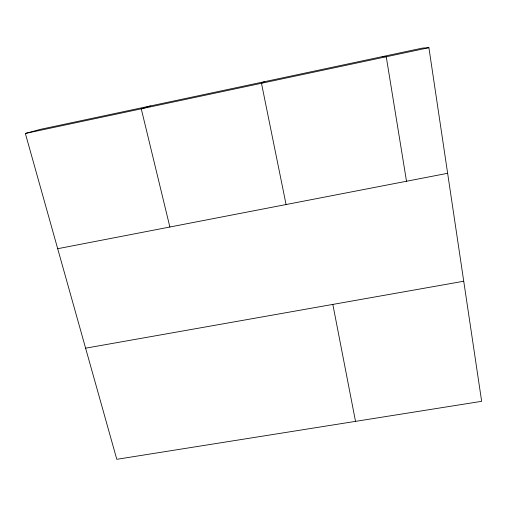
<?xml version="1.0" encoding="UTF-8"?>
<svg xmlns="http://www.w3.org/2000/svg" width="507" height="507" viewBox="0 0 507 507"><rect width="100%" height="100%" fill="white"/><g stroke="black" fill="none" stroke-linecap="round" stroke-linejoin="round"><path stroke-width="0.76" d="M264.331 81.722L261.479 83.275L286.075 204.536M150.484 105.938L141.257 108.828L169.877 227.009M25.35 133.461L40.516 129.329L422.496 48.083L428.903 47.69L481.65 401.329L116.794 459.31L25.35 133.461L428.903 47.69M57.69 248.709L447.637 173.293M85.607 348.182L463.74 281.239M382.246 56.645L386.252 56.752L406.513 181.246M332.833 304.415L355.521 421.374"/></g></svg>
